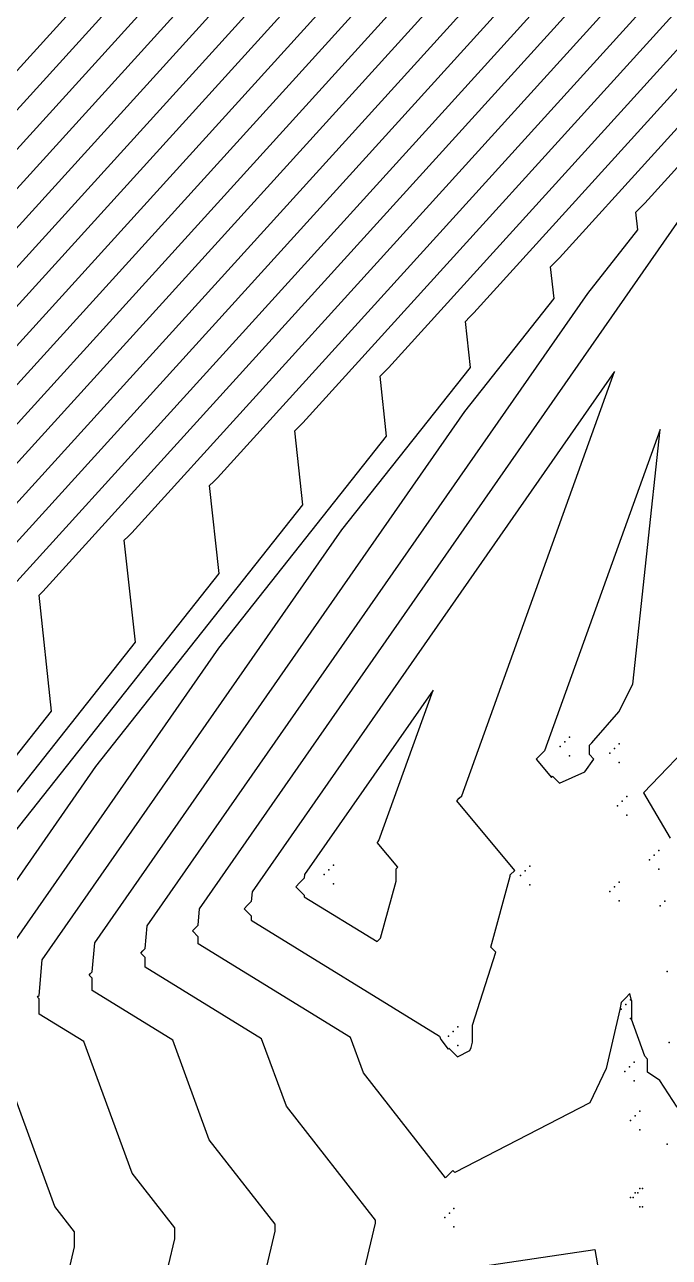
# Model space of a CAD drawing. Header units: metres. Extents: x 419582 to 423558, y 4805372 to 4807539.
# Drawn here: x 421766.28 to 421780.12, y 4806426.66 to 4806453.14 of the extents above; entities that cross this region are included whole.
import ezdxf

# ---------------------------------------------------------------- set-up
doc = ezdxf.new("R2010")
doc.units = ezdxf.units.M
for name, color, linetype in [('C-TINN', 4, 'Continuous'), ('C-TOPO-MAJR', 9, 'Continuous'), ('C-TOPO-MINR', 8, 'Continuous')]:
    doc.layers.add(name, color=color, linetype=linetype)

msp = doc.modelspace()

# ---------------------------------------------------------------- linework, layer by layer
at = {"layer": 'C-TINN', "color": 4, "linetype": 'Continuous', "lineweight": -3}
for p in [(421777.78, 4806437.63, 1786.7), (421777.88, 4806437.73, 1786.7), (421777.98, 4806437.83, 1786.7), (421779.05, 4806437.69, 1787.31), (421777.98, 4806437.43, 1786.7), (421778.85, 4806437.49, 1787.31), (421778.95, 4806437.59, 1787.31), (421779.05, 4806437.29, 1787.31), (421779.21, 4806436.56, 1787.64), (421779.01, 4806436.36, 1787.64), (421779.11, 4806436.46, 1787.64), (421779.21, 4806436.16, 1787.64), (421779.8, 4806435.3, 1787.63), (421779.9, 4806435.4, 1787.63), (421772.81, 4806434.98, 1789.55), (421772.91, 4806435.08, 1789.55), (421777.03, 4806434.96, 1787.91), (421777.13, 4806435.06, 1787.91), (421779.7, 4806435.2, 1787.63), (421779.9, 4806435, 1787.63), (421772.71, 4806434.88, 1789.55), (421776.93, 4806434.86, 1787.91), (421779.05, 4806434.72, 1787.15), (421772.91, 4806434.68, 1789.55), (421777.13, 4806434.66, 1787.91), (421778.85, 4806434.52, 1787.15), (421778.95, 4806434.62, 1787.15), (421779.05, 4806434.32, 1787.15), (421779.93, 4806434.21, 1787.78), (421780.03, 4806434.31, 1787.78), (421780.08, 4806432.8, 1787.54), (421779.19, 4806432.09, 1786.99), (421779.29, 4806432.19, 1786.99), (421779.09, 4806431.99, 1786.99), (421779.29, 4806431.79, 1786.99), (421775.48, 4806431.51, 1788.1), (421775.58, 4806431.61, 1788.1), (421775.38, 4806431.41, 1788.1), (421780.12, 4806431.27, 1787.32), (421775.58, 4806431.21, 1788.1), (421779.27, 4806430.75, 1786.86), (421779.37, 4806430.85, 1786.86), (421779.17, 4806430.65, 1786.86), (421779.37, 4806430.45, 1786.86), (421779.39, 4806429.7, 1786.66), (421779.49, 4806429.8, 1786.66), (421779.29, 4806429.6, 1786.66), (421779.49, 4806429.4, 1786.66), (421780.08, 4806429.09, 1786.84), (421779.49, 4806428.14, 1786.67), (421779.55, 4806428.14, 1786.28), (421779.29, 4806427.94, 1786.67), (421779.35, 4806427.94, 1786.28), (421779.39, 4806428.04, 1786.67), (421779.45, 4806428.04, 1786.28), (421775.4, 4806427.61, 1786.69), (421775.5, 4806427.71, 1786.69), (421779.49, 4806427.74, 1786.67), (421779.55, 4806427.74, 1786.28), (421775.3, 4806427.51, 1786.69), (421775.5, 4806427.31, 1786.69)]:
    msp.add_point(p, dxfattribs=at)
at = {"layer": 'C-TOPO-MAJR', "color": 9, "linetype": 'Continuous', "lineweight": -3, "flags": 128}
for points, elevation in [([(421762.53, 4806432.125), (421768.657, 4806439.872), (421768.42, 4806442.062), (421768.501, 4806442.143), (421768.582, 4806442.223), (421857.635, 4806540.397)], 1780), ([(421759.4, 4806436.319), (421833.874, 4806518.42), (421839.806, 4806525.129), (421777.702, 4806475.628), (421777.475, 4806479.898), (421791.961, 4806503.703), (421779.575, 4806502.221), (421750.249, 4806483.7)], 1775), ([(421750.218, 4806430.415), (421810.112, 4806496.442), (421820.931, 4806508.679), (421766.328, 4806465.156), (421766.076, 4806469.882), (421779.238, 4806491.511), (421765.766, 4806489.899)], 1770), ([(421741.037, 4806424.511), (421786.351, 4806474.465), (421802.055, 4806492.228), (421754.953, 4806454.684)], 1765), ([(421771.241, 4806425.459), (421771.659, 4806427.223), (421771.659, 4806427.372), (421770.243, 4806429.185), (421769.459, 4806431.323), (421767.73, 4806432.388), (421767.73, 4806432.656), (421767.664, 4806432.722), (421767.697, 4806432.755), (421767.73, 4806432.788), (421767.784, 4806433.413), (421775.731, 4806444.828), (421777.649, 4806447.254), (421777.575, 4806447.94), (421777.669, 4806448.034), (421777.763, 4806448.128), (421811.605, 4806485.435)], 1785)]:
    msp.add_lwpolyline(points, dxfattribs=dict(at, elevation=elevation))
at = {"layer": 'C-TOPO-MINR', "color": 8, "linetype": 'Continuous', "lineweight": -3, "flags": 128}
for points, elevation in [([(421765.17, 4806434.666), (421770.455, 4806441.348), (421770.251, 4806443.237), (421770.334, 4806443.321), (421770.418, 4806443.404), (421862.387, 4806544.792)], 1781), ([(421760.898, 4806430.859), (421766.858, 4806438.395), (421766.589, 4806440.886), (421766.667, 4806440.964), (421766.745, 4806441.043), (421852.883, 4806536.001), (421854.906, 4806538.29), (421786.802, 4806484.006), (421786.594, 4806487.911), (421802.14, 4806513.457), (421790.623, 4806512.079), (421763.355, 4806494.858)], 1779), ([(421764.909, 4806439.862), (421848.13, 4806531.606), (421851.131, 4806534.999), (421784.527, 4806481.911), (421784.314, 4806485.908), (421799.595, 4806511.018), (421787.861, 4806509.614), (421760.078, 4806492.068)], 1778), ([(421763.073, 4806438.681), (421843.378, 4806527.211), (421847.356, 4806531.709), (421782.252, 4806479.817), (421782.034, 4806483.904), (421797.051, 4806508.58), (421785.099, 4806507.15), (421756.802, 4806489.279)], 1777), ([(421764.405, 4806432.314), (421767.81, 4806437.206), (421772.254, 4806442.824), (421772.082, 4806444.413), (421772.168, 4806444.499), (421772.254, 4806444.585), (421850.624, 4806530.981)], 1782), ([(421761.236, 4806437.5), (421838.626, 4806522.815), (421843.581, 4806528.419), (421779.977, 4806477.723), (421779.754, 4806481.901), (421794.506, 4806506.141), (421782.337, 4806504.685), (421753.525, 4806486.489)], 1776), ([(421757.564, 4806435.138), (421829.121, 4806514.024), (421836.031, 4806521.839), (421775.427, 4806473.534), (421775.195, 4806477.895), (421789.417, 4806501.265), (421776.813, 4806499.757), (421746.972, 4806480.91)], 1774), ([(421755.727, 4806433.957), (421824.369, 4806509.629), (421832.256, 4806518.549), (421773.152, 4806471.439), (421772.915, 4806475.891), (421786.872, 4806498.826), (421774.051, 4806497.292), (421743.695, 4806478.121)], 1773), ([(421765.531, 4806432.681), (421770.45, 4806439.747), (421774.052, 4806444.301), (421773.913, 4806445.589), (421774.002, 4806445.677), (421774.091, 4806445.766), (421837.618, 4806515.799)], 1783), ([(421753.891, 4806432.777), (421819.617, 4806505.233), (421828.481, 4806515.259), (421770.877, 4806469.345), (421770.635, 4806473.888), (421784.327, 4806496.388), (421771.289, 4806494.828), (421740.419, 4806475.332)], 1772), ([(421752.055, 4806431.596), (421814.864, 4806500.838), (421824.706, 4806511.969), (421768.602, 4806467.251), (421768.355, 4806471.885), (421781.783, 4806493.949), (421768.528, 4806492.363), (421737.142, 4806472.542)], 1771), ([(421748.382, 4806429.234), (421805.36, 4806492.047), (421817.156, 4806505.389), (421764.053, 4806463.062)], 1769), ([(421746.546, 4806428.053), (421800.608, 4806487.652), (421813.381, 4806502.099), (421761.778, 4806460.967)], 1768), ([(421769.233, 4806425.908), (421769.505, 4806427.054), (421769.505, 4806427.291), (421768.586, 4806428.468), (421767.549, 4806431.295), (421766.592, 4806431.885), (421766.592, 4806432.212), (421766.555, 4806432.248), (421766.573, 4806432.266), (421766.592, 4806432.285), (421766.658, 4806433.047), (421773.09, 4806442.287), (421775.851, 4806445.777), (421775.744, 4806446.764), (421775.836, 4806446.855), (421775.927, 4806446.947), (421824.611, 4806500.617)], 1784), ([(421744.709, 4806426.872), (421795.855, 4806483.256), (421809.606, 4806498.809), (421759.503, 4806458.873)], 1767), ([(421742.873, 4806425.691), (421791.103, 4806478.861), (421805.831, 4806495.519), (421757.228, 4806456.779)], 1766), ([(421773.248, 4806425.009), (421773.814, 4806427.393), (421773.814, 4806427.454), (421771.9, 4806429.903), (421771.369, 4806431.351), (421768.869, 4806432.892), (421768.869, 4806433.101), (421768.773, 4806433.196), (421768.821, 4806433.244), (421768.869, 4806433.292), (421768.911, 4806433.78), (421778.371, 4806447.368), (421779.448, 4806448.73), (421779.406, 4806449.115), (421779.503, 4806449.212), (421779.599, 4806449.309), (421798.598, 4806470.253)], 1786), ([(421780.293, 4806429.883), (421779.918, 4806430.454), (421779.659, 4806430.639), (421779.659, 4806430.917), (421779.598, 4806430.978), (421779.315, 4806431.774), (421779.318, 4806431.777), (421779.321, 4806431.78), (421779.321, 4806432.168), (421779.308, 4806432.197), (421779.304, 4806432.201), (421779.275, 4806432.323), (421779.181, 4806432.229), (421779.088, 4806432.136), (421779.069, 4806432.019), (421779.058, 4806431.987), (421779.058, 4806431.983), (421778.765, 4806430.713), (421778.414, 4806429.98), (421775.518, 4806428.48), (421775.474, 4806428.523), (421775.396, 4806428.445), (421775.318, 4806428.367), (421773.557, 4806430.621), (421773.279, 4806431.379), (421770.007, 4806433.396), (421770.007, 4806433.546), (421769.882, 4806433.671), (421769.945, 4806433.733), (421770.007, 4806433.796), (421770.037, 4806434.146), (421781.011, 4806449.909)], 1787), ([(421780.779, 4806437.901), (421779.569, 4806436.634), (421780.142, 4806435.661)], 1787), ([(421775.675, 4806398.643), (421773.166, 4806399.421), (421772.711, 4806399.494), (421772.711, 4806399.857), (421772.692, 4806399.875), (421771.562, 4806412.163), (421771.171, 4806416.396), (421771.2, 4806416.443), (421771.021, 4806416.622), (421771.021, 4806416.664), (421771.11, 4806416.753), (421771.2, 4806416.843), (421769.827, 4806419.798), (421767.226, 4806426.358), (421767.351, 4806426.884), (421767.351, 4806427.209), (421766.929, 4806427.75), (421765.638, 4806431.267)], 1783), ([(421775.919, 4806426.438), (421778.525, 4806426.829), (421778.813, 4806425.178)], 1787)]:
    msp.add_lwpolyline(points, dxfattribs=dict(at, elevation=elevation))
for points, elevation in [([(421775.87, 4806431.165), (421775.896, 4806431.28), (421775.896, 4806431.644), (421776.396, 4806433.215), (421776.291, 4806433.321), (421776.709, 4806434.85), (421776.709, 4806434.872), (421776.804, 4806434.967), (421775.559, 4806436.467), (421775.613, 4806436.521), (421775.667, 4806436.576), (421778.946, 4806445.691), (421771.164, 4806434.512), (421771.145, 4806434.299), (421771.068, 4806434.222), (421770.991, 4806434.145), (421771.145, 4806433.991), (421771.145, 4806433.899), (421775.189, 4806431.407), (421775.214, 4806431.338), (421775.374, 4806431.133), (421775.381, 4806431.14), (421775.389, 4806431.148), (421775.574, 4806430.962), (421775.838, 4806431.098), (421775.87, 4806431.165)], 1788), ([(421778.309, 4806437.089), (421778.506, 4806437.361), (421778.408, 4806437.46), (421778.408, 4806437.663), (421778.457, 4806437.712), (421778.506, 4806437.761), (421779.038, 4806438.379), (421779.34, 4806438.972), (421779.93, 4806444.446), (421777.446, 4806437.541), (421777.357, 4806437.451), (421777.267, 4806437.362), (421777.594, 4806436.968), (421777.619, 4806436.993), (421777.769, 4806436.842), (421778.309, 4806437.089)], 1787), ([(421774.258, 4806435.006), (421774.292, 4806435.04), (421773.85, 4806435.572), (421773.869, 4806435.591), (421773.888, 4806435.611), (421775.052, 4806438.845), (421772.29, 4806434.879), (421772.284, 4806434.803), (421772.192, 4806434.711), (421772.1, 4806434.619), (421772.284, 4806434.435), (421772.284, 4806434.403), (421773.847, 4806433.44), (421773.885, 4806433.478), (421773.923, 4806433.516), (421774.258, 4806434.74), (421774.258, 4806435.006)], 1789)]:
    msp.add_lwpolyline(points, close=True, dxfattribs=dict(at, elevation=elevation))

doc.saveas('drawing.dxf')
